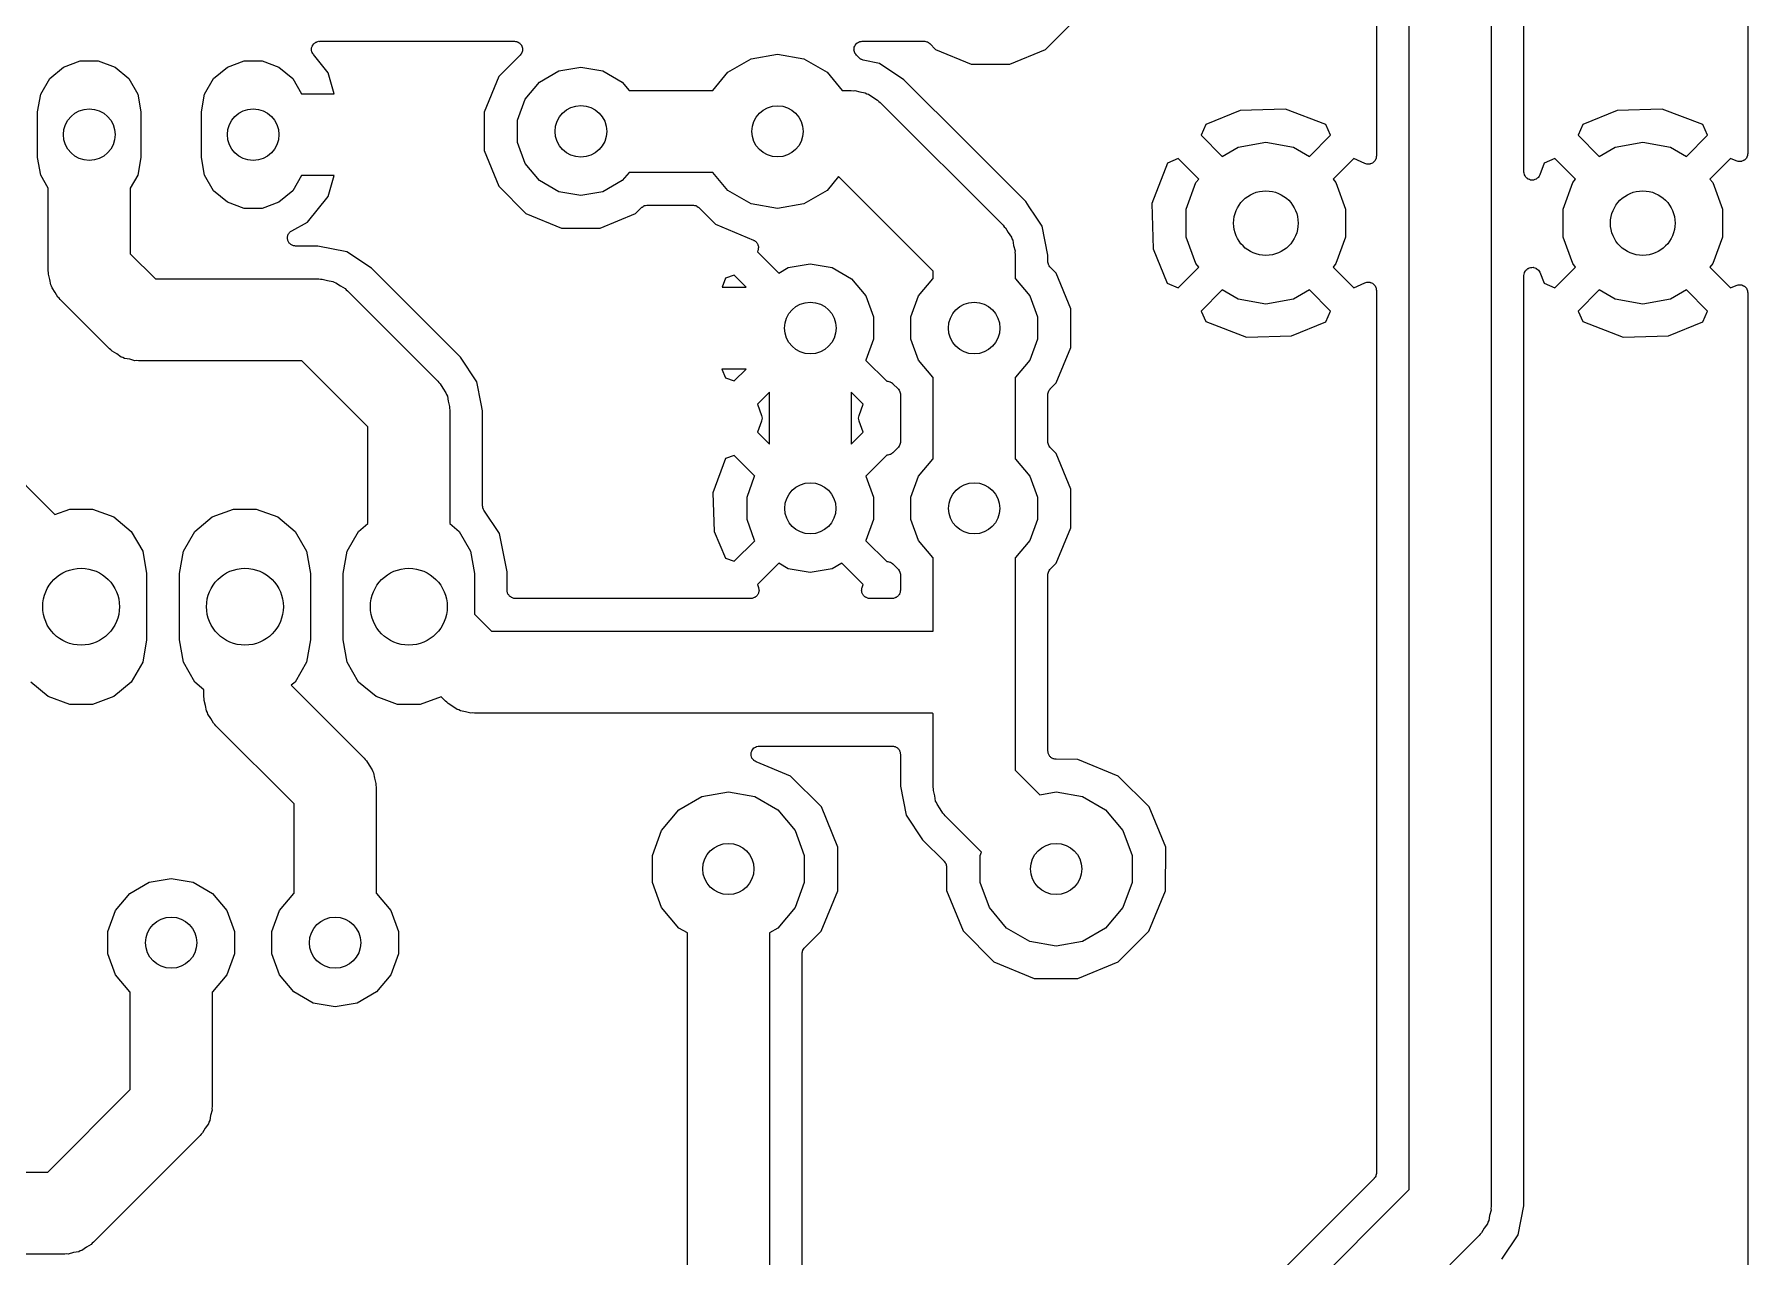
# Model space of a CAD drawing. Extents: x 74 to 224, y -146 to -46.
# Drawn here: x 197.52 to 224.08, y -129.45 to -110.51 of the extents above; entities that cross this region are included whole.
import ezdxf

# ---------------------------------------------------------------- set-up
doc = ezdxf.new("R2010")
doc.units = 0
doc.header["$MEASUREMENT"] = 0
doc.layers.add('BLACK', color=7, linetype='CONTINUOUS')

msp = doc.modelspace()

# ---------------------------------------------------------------- linework, layer by layer
at = {"layer": 'Black'}
for p, q in [((224.08, -46.303), (224.08, -112.356)), ((220.104, -109.474), (220.104, -128.676)), ((220.612, -112.103), (220.612, -109.487)), ((218.834, -128.413), (218.834, -109.737)), ((218.326, -110), (218.326, -112.395)), ((213.193, -110.747), (213.615, -110.325)), ((201.819, -110.741), (201.821, -110.732)), ((201.821, -110.754), (201.819, -110.741)), ((201.821, -110.722), (201.826, -110.71)), ((201.821, -110.732), (201.821, -110.722)), ((201.826, -110.71), (201.828, -110.698)), ((201.828, -110.698), (201.833, -110.69)), ((201.833, -110.69), (201.836, -110.68)), ((201.836, -110.68), (201.844, -110.671)), ((201.844, -110.671), (201.851, -110.66)), ((201.851, -110.66), (201.858, -110.654)), ((201.858, -110.654), (201.865, -110.647)), ((201.865, -110.647), (201.876, -110.641)), ((201.876, -110.641), (201.885, -110.633)), ((201.885, -110.633), (201.894, -110.63)), ((201.894, -110.63), (201.903, -110.625)), ((201.903, -110.625), (201.915, -110.623)), ((201.915, -110.623), (201.927, -110.618)), ((201.927, -110.618), (201.937, -110.619)), ((201.937, -110.619), (201.946, -110.617)), ((201.946, -110.617), (204.963, -110.617)), ((204.963, -110.617), (204.979, -110.62)), ((204.979, -110.62), (204.996, -110.621)), ((204.996, -110.621), (205.001, -110.624)), ((205.001, -110.624), (205.006, -110.625)), ((205.006, -110.625), (205.021, -110.633)), ((205.021, -110.633), (205.036, -110.64)), ((205.036, -110.64), (205.04, -110.644)), ((205.04, -110.644), (205.045, -110.647)), ((205.045, -110.647), (205.055, -110.659)), ((205.055, -110.659), (205.067, -110.671)), ((205.067, -110.671), (205.069, -110.676)), ((205.069, -110.676), (205.073, -110.68)), ((205.073, -110.68), (205.079, -110.696)), ((205.079, -110.696), (205.086, -110.711)), ((205.086, -110.711), (205.086, -110.717)), ((205.086, -110.717), (205.088, -110.722)), ((205.088, -110.722), (205.088, -110.739)), ((205.088, -110.739), (205.09, -110.755)), ((210.227, -110.755), (210.229, -110.738)), ((210.229, -110.722), (210.231, -110.717)), ((210.229, -110.738), (210.229, -110.722)), ((210.231, -110.711), (210.238, -110.696)), ((210.231, -110.717), (210.231, -110.711)), ((210.238, -110.696), (210.244, -110.68)), ((210.244, -110.68), (210.247, -110.676)), ((210.247, -110.676), (210.25, -110.671)), ((210.25, -110.671), (210.262, -110.659)), ((210.262, -110.659), (210.272, -110.647)), ((210.272, -110.647), (210.277, -110.644)), ((210.277, -110.644), (210.281, -110.64)), ((210.281, -110.64), (210.296, -110.633)), ((210.296, -110.633), (210.31, -110.625)), ((210.31, -110.625), (210.316, -110.624)), ((210.316, -110.624), (210.321, -110.621)), ((210.321, -110.621), (210.337, -110.62)), ((210.337, -110.62), (210.354, -110.617)), ((210.354, -110.617), (211.313, -110.617)), ((211.313, -110.617), (211.318, -110.618)), ((211.318, -110.618), (211.324, -110.617)), ((211.324, -110.617), (211.34, -110.622)), ((211.34, -110.622), (211.356, -110.625)), ((211.356, -110.625), (211.361, -110.627)), ((211.361, -110.627), (211.366, -110.629)), ((211.366, -110.629), (211.38, -110.638)), ((211.38, -110.638), (211.394, -110.647)), ((211.394, -110.647), (211.398, -110.651)), ((211.398, -110.651), (211.402, -110.654)), ((211.402, -110.654), (211.493, -110.745)), ((211.493, -110.745), (212.044, -110.974)), ((212.641, -110.974), (213.193, -110.747)), ((197.974, -111.018), (198.235, -110.923)), ((198.235, -110.923), (198.513, -110.923)), ((198.513, -110.923), (198.774, -111.018)), ((200.514, -111.018), (200.775, -110.923)), ((200.775, -110.923), (201.053, -110.923)), ((201.053, -110.923), (201.314, -111.018)), ((201.821, -110.766), (201.821, -110.754)), ((201.825, -110.775), (201.821, -110.766)), ((201.826, -110.785), (201.825, -110.775)), ((201.832, -110.796), (201.826, -110.785)), ((201.836, -110.807), (201.832, -110.796)), ((201.843, -110.815), (201.836, -110.807)), ((201.847, -110.824), (201.843, -110.815)), ((202.076, -111.108), (201.847, -110.824)), ((205.053, -110.834), (204.723, -111.163)), ((205.062, -110.82), (205.053, -110.834)), ((205.073, -110.807), (205.062, -110.82)), ((205.075, -110.802), (205.073, -110.807)), ((205.078, -110.798), (205.075, -110.802)), ((205.082, -110.782), (205.078, -110.798)), ((205.088, -110.766), (205.082, -110.782)), ((205.09, -110.755), (205.088, -110.761)), ((205.088, -110.761), (205.088, -110.766)), ((208.274, -111.098), (208.633, -110.891)), ((208.633, -110.891), (209.042, -110.819)), ((209.042, -110.819), (209.451, -110.891)), ((209.451, -110.891), (209.81, -111.098)), ((210.229, -110.76), (210.227, -110.755)), ((210.229, -110.766), (210.229, -110.76)), ((210.234, -110.782), (210.229, -110.766)), ((210.239, -110.798), (210.234, -110.782)), ((210.242, -110.802), (210.239, -110.798)), ((210.244, -110.807), (210.242, -110.802)), ((210.254, -110.82), (210.244, -110.807)), ((210.264, -110.834), (210.254, -110.82)), ((210.306, -110.876), (210.264, -110.834)), ((210.318, -110.884), (210.306, -110.876)), ((210.33, -110.894), (210.318, -110.884)), ((210.336, -110.897), (210.33, -110.894)), ((210.342, -110.901), (210.336, -110.897)), ((210.357, -110.905), (210.342, -110.901)), ((210.371, -110.91), (210.357, -110.905)), ((210.621, -110.96), (210.371, -110.91)), ((211.002, -111.215), (210.621, -110.96)), ((212.044, -110.974), (212.641, -110.974)), ((197.622, -111.437), (197.761, -111.196)), ((197.761, -111.196), (197.974, -111.018)), ((198.774, -111.018), (198.987, -111.196)), ((198.987, -111.196), (199.126, -111.437)), ((200.162, -111.437), (200.301, -111.196)), ((200.301, -111.196), (200.514, -111.018)), ((201.314, -111.018), (201.527, -111.196)), ((201.527, -111.196), (201.662, -111.43)), ((202.17, -111.43), (202.076, -111.108)), ((204.723, -111.163), (204.494, -111.714)), ((205.131, -111.516), (205.354, -111.251)), ((205.354, -111.251), (205.653, -111.078)), ((205.653, -111.078), (205.994, -111.018)), ((205.994, -111.018), (206.335, -111.078)), ((206.335, -111.078), (206.634, -111.251)), ((206.634, -111.251), (206.742, -111.379)), ((208.038, -111.379), (208.274, -111.098)), ((209.81, -111.098), (210.046, -111.379)), ((211.981, -112.193), (211.002, -111.215)), ((197.574, -111.71), (197.622, -111.437)), ((199.126, -111.437), (199.174, -111.71)), ((200.114, -111.71), (200.162, -111.437)), ((201.662, -111.43), (202.17, -111.43)), ((205.013, -111.841), (205.131, -111.516)), ((206.742, -111.379), (208.038, -111.379)), ((210.046, -111.379), (210.185, -111.379)), ((210.185, -111.379), (210.213, -111.384)), ((210.213, -111.384), (210.24, -111.381)), ((210.24, -111.381), (210.32, -111.403)), ((210.32, -111.403), (210.402, -111.417)), ((210.402, -111.417), (210.426, -111.431)), ((210.426, -111.431), (210.453, -111.438)), ((210.453, -111.438), (210.521, -111.486)), ((210.521, -111.486), (210.593, -111.528)), ((210.593, -111.528), (210.611, -111.549)), ((197.574, -112.419), (197.574, -111.71)), ((199.174, -111.71), (199.174, -112.419)), ((200.114, -112.419), (200.114, -111.71)), ((204.494, -111.714), (204.494, -112.311)), ((210.611, -111.549), (210.634, -111.565)), ((210.634, -111.565), (212.539, -113.47)), ((216.213, -111.689), (215.683, -111.908)), ((216.913, -111.67), (216.213, -111.689)), ((217.541, -111.91), (216.913, -111.67)), ((222.055, -111.689), (221.525, -111.908)), ((222.755, -111.67), (222.055, -111.689)), ((223.383, -111.91), (222.755, -111.67)), ((205.013, -112.187), (205.013, -111.841)), ((215.683, -111.908), (215.609, -112.075)), ((215.609, -112.075), (215.935, -112.401)), ((217.288, -112.401), (217.613, -112.075)), ((217.613, -112.075), (217.541, -111.91)), ((221.525, -111.908), (221.451, -112.075)), ((221.451, -112.075), (221.777, -112.401)), ((223.13, -112.401), (223.455, -112.075)), ((223.455, -112.075), (223.383, -111.91)), ((204.494, -112.311), (204.721, -112.863)), ((205.131, -112.512), (205.013, -112.187)), ((212.889, -113.102), (211.981, -112.193)), ((211.981, -112.193), (211.981, -112.193)), ((215.935, -112.401), (216.182, -112.258)), ((216.182, -112.258), (216.611, -112.182)), ((216.611, -112.182), (217.04, -112.258)), ((217.04, -112.258), (217.288, -112.401)), ((220.612, -112.644), (220.612, -112.103)), ((221.777, -112.401), (222.024, -112.258)), ((222.024, -112.258), (222.453, -112.182)), ((222.453, -112.182), (222.882, -112.258)), ((222.882, -112.258), (223.13, -112.401)), ((197.622, -112.693), (197.574, -112.419)), ((199.174, -112.419), (199.126, -112.693)), ((200.162, -112.693), (200.114, -112.419)), ((205.354, -112.777), (205.131, -112.512)), ((215.085, -112.507), (214.845, -113.134)), ((215.25, -112.434), (215.085, -112.507)), ((215.57, -112.755), (215.25, -112.434)), ((217.973, -112.434), (217.652, -112.755)), ((218.147, -112.511), (217.973, -112.434)), ((218.162, -112.515), (218.147, -112.511)), ((218.177, -112.52), (218.162, -112.515)), ((218.184, -112.52), (218.177, -112.52)), ((218.19, -112.522), (218.184, -112.52)), ((218.205, -112.52), (218.19, -112.522)), ((218.221, -112.52), (218.205, -112.52)), ((218.227, -112.518), (218.221, -112.52)), ((218.234, -112.517), (218.227, -112.518)), ((218.248, -112.51), (218.234, -112.517)), ((218.262, -112.505), (218.248, -112.51)), ((218.267, -112.501), (218.262, -112.505)), ((218.274, -112.498), (218.267, -112.501)), ((218.284, -112.487), (218.274, -112.498)), ((218.296, -112.477), (218.284, -112.487)), ((218.299, -112.471), (218.296, -112.477)), ((218.304, -112.466), (218.299, -112.471)), ((218.31, -112.452), (218.304, -112.466)), ((218.318, -112.439), (218.31, -112.452)), ((218.319, -112.432), (218.318, -112.439)), ((218.322, -112.426), (218.319, -112.432)), ((218.323, -112.41), (218.322, -112.426)), ((218.326, -112.395), (218.323, -112.41)), ((220.927, -112.507), (220.857, -112.689)), ((221.092, -112.434), (220.927, -112.507)), ((221.412, -112.755), (221.092, -112.434)), ((223.815, -112.434), (223.494, -112.755)), ((223.902, -112.473), (223.815, -112.434)), ((223.917, -112.476), (223.902, -112.473)), ((223.931, -112.482), (223.917, -112.476)), ((223.938, -112.482), (223.931, -112.482)), ((223.945, -112.483), (223.938, -112.482)), ((223.96, -112.482), (223.945, -112.483)), ((223.975, -112.482), (223.96, -112.482)), ((223.982, -112.479), (223.975, -112.482)), ((223.988, -112.478), (223.982, -112.479)), ((224.002, -112.472), (223.988, -112.478)), ((224.016, -112.466), (224.002, -112.472)), ((224.022, -112.462), (224.016, -112.466)), ((224.028, -112.459), (224.022, -112.462)), ((224.039, -112.448), (224.028, -112.459)), ((224.05, -112.438), (224.039, -112.448)), ((224.054, -112.432), (224.05, -112.438)), ((224.059, -112.427), (224.054, -112.432)), ((224.065, -112.413), (224.059, -112.427)), ((224.072, -112.4), (224.065, -112.413)), ((224.074, -112.393), (224.072, -112.4)), ((224.076, -112.387), (224.074, -112.393)), ((224.077, -112.372), (224.076, -112.387)), ((224.08, -112.356), (224.077, -112.372)), ((197.739, -112.895), (197.622, -112.693)), ((199.126, -112.693), (199.009, -112.895)), ((200.301, -112.933), (200.162, -112.693)), ((201.662, -112.7), (201.527, -112.933)), ((202.17, -112.7), (201.662, -112.7)), ((202.076, -113.021), (202.17, -112.7)), ((204.721, -112.863), (205.143, -113.285)), ((205.653, -112.95), (205.354, -112.777)), ((206.634, -112.777), (206.335, -112.95)), ((206.742, -112.649), (206.634, -112.777)), ((208.038, -112.649), (206.742, -112.649)), ((208.274, -112.93), (208.038, -112.649)), ((209.989, -112.716), (209.81, -112.93)), ((211.455, -114.182), (209.989, -112.716)), ((215.376, -113.219), (215.525, -112.809)), ((215.525, -112.809), (215.57, -112.755)), ((217.652, -112.755), (217.698, -112.809)), ((217.698, -112.809), (217.847, -113.219)), ((220.615, -112.664), (220.612, -112.644)), ((220.619, -112.685), (220.615, -112.664)), ((220.619, -112.686), (220.619, -112.685)), ((220.619, -112.687), (220.619, -112.686)), ((220.63, -112.705), (220.619, -112.687)), ((220.64, -112.724), (220.63, -112.705)), ((220.641, -112.724), (220.64, -112.724)), ((220.641, -112.725), (220.641, -112.724)), ((220.658, -112.739), (220.641, -112.725)), ((220.673, -112.752), (220.658, -112.739)), ((220.674, -112.753), (220.673, -112.752)), ((220.675, -112.754), (220.674, -112.753)), ((220.695, -112.761), (220.675, -112.754)), ((220.715, -112.768), (220.695, -112.761)), ((220.716, -112.768), (220.715, -112.768)), ((220.717, -112.769), (220.716, -112.768)), ((220.738, -112.769), (220.717, -112.769)), ((220.759, -112.769), (220.738, -112.769)), ((220.76, -112.769), (220.759, -112.769)), ((220.761, -112.769), (220.76, -112.769)), ((220.781, -112.761), (220.761, -112.769)), ((220.8, -112.755), (220.781, -112.761)), ((220.801, -112.754), (220.8, -112.755)), ((220.802, -112.754), (220.801, -112.754)), ((220.818, -112.74), (220.802, -112.754)), ((220.835, -112.727), (220.818, -112.74)), ((220.836, -112.725), (220.835, -112.726)), ((220.835, -112.726), (220.835, -112.727)), ((220.847, -112.707), (220.836, -112.725)), ((220.857, -112.689), (220.847, -112.707)), ((221.218, -113.219), (221.367, -112.809)), ((221.367, -112.809), (221.412, -112.755)), ((223.494, -112.755), (223.54, -112.809)), ((223.54, -112.809), (223.689, -113.219)), ((197.739, -114.173), (197.739, -112.895)), ((199.009, -112.895), (199.009, -113.91)), ((200.514, -113.112), (200.301, -112.933)), ((200.775, -113.207), (200.514, -113.112)), ((201.314, -113.112), (201.053, -113.207)), ((201.527, -112.933), (201.314, -113.112)), ((201.756, -113.42), (202.076, -113.021)), ((205.994, -113.01), (205.653, -112.95)), ((206.335, -112.95), (205.994, -113.01)), ((208.633, -113.137), (208.274, -112.93)), ((209.042, -113.209), (208.633, -113.137)), ((209.451, -113.137), (209.042, -113.209)), ((209.81, -112.93), (209.451, -113.137)), ((212.943, -113.183), (212.889, -113.102)), ((214.845, -113.134), (214.864, -113.835)), ((201.053, -113.207), (200.775, -113.207)), ((205.143, -113.285), (205.694, -113.514)), ((206.291, -113.514), (206.843, -113.287)), ((206.843, -113.287), (206.935, -113.194)), ((206.935, -113.194), (206.94, -113.191)), ((206.94, -113.191), (206.943, -113.187)), ((206.943, -113.187), (206.958, -113.178)), ((206.958, -113.178), (206.971, -113.169)), ((206.971, -113.169), (206.977, -113.167)), ((206.977, -113.167), (206.982, -113.165)), ((206.982, -113.165), (206.998, -113.162)), ((206.998, -113.162), (207.014, -113.157)), ((207.014, -113.157), (207.02, -113.158)), ((207.02, -113.158), (207.025, -113.157)), ((207.025, -113.157), (207.73, -113.157)), ((207.73, -113.157), (207.736, -113.158)), ((207.736, -113.158), (207.741, -113.157)), ((207.741, -113.157), (207.757, -113.162)), ((207.757, -113.162), (207.774, -113.165)), ((207.774, -113.165), (207.779, -113.167)), ((207.779, -113.167), (207.784, -113.169)), ((207.784, -113.169), (207.798, -113.178)), ((207.798, -113.178), (207.812, -113.187)), ((207.812, -113.187), (207.815, -113.191)), ((207.815, -113.191), (207.82, -113.194)), ((207.82, -113.194), (208.079, -113.453)), ((213.04, -113.327), (212.943, -113.183)), ((212.943, -113.183), (212.943, -113.183)), ((213.144, -113.483), (213.04, -113.327)), ((215.376, -113.654), (215.376, -113.219)), ((217.847, -113.219), (217.847, -113.654)), ((221.218, -113.654), (221.218, -113.219)), ((223.689, -113.219), (223.689, -113.654)), ((201.446, -113.662), (201.448, -113.653)), ((201.448, -113.675), (201.446, -113.662)), ((201.448, -113.643), (201.452, -113.631)), ((201.448, -113.653), (201.448, -113.643)), ((201.452, -113.631), (201.454, -113.619)), ((201.454, -113.619), (201.459, -113.611)), ((201.459, -113.611), (201.463, -113.602)), ((201.463, -113.602), (201.471, -113.592)), ((201.471, -113.592), (201.477, -113.581)), ((201.477, -113.581), (201.485, -113.575)), ((201.485, -113.575), (201.491, -113.568)), ((201.491, -113.568), (201.502, -113.561)), ((201.502, -113.561), (201.512, -113.554)), ((201.512, -113.554), (201.756, -113.42)), ((205.694, -113.514), (206.291, -113.514)), ((208.079, -113.453), (208.668, -113.698)), ((212.539, -113.47), (212.555, -113.493)), ((212.555, -113.493), (212.576, -113.511)), ((212.576, -113.511), (212.618, -113.583)), ((212.618, -113.583), (212.666, -113.651)), ((212.666, -113.651), (212.673, -113.678)), ((213.233, -113.932), (213.144, -113.483)), ((215.525, -114.064), (215.376, -113.654)), ((217.847, -113.654), (217.698, -114.064)), ((221.367, -114.064), (221.218, -113.654)), ((223.689, -113.654), (223.54, -114.064)), ((199.009, -113.91), (199.399, -114.3)), ((201.448, -113.687), (201.448, -113.675)), ((201.451, -113.696), (201.448, -113.687)), ((201.452, -113.706), (201.451, -113.696)), ((201.458, -113.717), (201.452, -113.706)), ((201.463, -113.728), (201.458, -113.717)), ((201.469, -113.736), (201.463, -113.728)), ((201.474, -113.744), (201.469, -113.736)), ((201.483, -113.753), (201.474, -113.744)), ((201.491, -113.762), (201.483, -113.753)), ((201.499, -113.767), (201.491, -113.762)), ((201.507, -113.774), (201.499, -113.767)), ((201.518, -113.778), (201.507, -113.774)), ((201.529, -113.784), (201.518, -113.778)), ((201.539, -113.786), (201.529, -113.784)), ((201.548, -113.79), (201.539, -113.786)), ((201.56, -113.79), (201.548, -113.79)), ((201.573, -113.792), (201.56, -113.79)), ((201.917, -113.792), (201.573, -113.792)), ((202.366, -113.881), (201.917, -113.792)), ((202.747, -114.136), (202.366, -113.881)), ((208.668, -113.698), (208.675, -113.703)), ((208.675, -113.703), (208.683, -113.705)), ((208.683, -113.705), (208.694, -113.714)), ((208.694, -113.714), (208.705, -113.722)), ((208.705, -113.722), (208.71, -113.728)), ((208.71, -113.728), (208.717, -113.734)), ((208.717, -113.734), (208.724, -113.746)), ((208.724, -113.746), (208.732, -113.757)), ((208.739, -113.859), (208.73, -113.883)), ((208.73, -113.883), (209.06, -114.212)), ((208.732, -113.757), (208.735, -113.765)), ((208.735, -113.765), (208.739, -113.772)), ((208.739, -113.772), (208.741, -113.786)), ((208.74, -113.851), (208.739, -113.859)), ((208.743, -113.843), (208.74, -113.851)), ((208.741, -113.786), (208.745, -113.799)), ((208.744, -113.829), (208.743, -113.843)), ((208.746, -113.816), (208.744, -113.829)), ((208.745, -113.799), (208.745, -113.807)), ((208.745, -113.807), (208.746, -113.816)), ((212.673, -113.678), (212.687, -113.702)), ((212.687, -113.702), (212.701, -113.784)), ((212.701, -113.784), (212.723, -113.864)), ((212.723, -113.864), (212.72, -113.891)), ((212.72, -113.891), (212.725, -113.919)), ((212.725, -113.919), (212.725, -114.296)), ((213.233, -114.031), (213.233, -113.932)), ((214.864, -113.835), (215.083, -114.365)), ((197.744, -114.201), (197.739, -114.173)), ((197.741, -114.228), (197.744, -114.201)), ((203.501, -114.889), (202.747, -114.136)), ((209.06, -114.212), (209.209, -114.126)), ((209.209, -114.126), (209.55, -114.066)), ((209.55, -114.066), (209.891, -114.126)), ((209.891, -114.126), (210.19, -114.299)), ((211.455, -114.296), (211.455, -114.182)), ((213.234, -114.036), (213.233, -114.031)), ((213.233, -114.042), (213.234, -114.036)), ((213.238, -114.058), (213.233, -114.042)), ((213.241, -114.074), (213.238, -114.058)), ((213.243, -114.079), (213.241, -114.074)), ((213.245, -114.085), (213.243, -114.079)), ((213.254, -114.098), (213.245, -114.085)), ((213.263, -114.113), (213.254, -114.098)), ((213.267, -114.116), (213.263, -114.113)), ((213.27, -114.121), (213.267, -114.116)), ((213.363, -114.213), (213.27, -114.121)), ((215.25, -114.439), (215.57, -114.118)), ((215.57, -114.118), (215.525, -114.064)), ((217.698, -114.064), (217.652, -114.118)), ((217.652, -114.118), (217.973, -114.439)), ((220.619, -114.203), (220.629, -114.186)), ((220.629, -114.186), (220.638, -114.169)), ((220.638, -114.169), (220.64, -114.167)), ((220.64, -114.167), (220.641, -114.165)), ((220.641, -114.165), (220.656, -114.153)), ((220.656, -114.153), (220.67, -114.14)), ((220.67, -114.14), (220.673, -114.138)), ((220.673, -114.138), (220.675, -114.137)), ((220.675, -114.137), (220.693, -114.13)), ((220.693, -114.13), (220.711, -114.123)), ((220.711, -114.123), (220.714, -114.123)), ((220.714, -114.123), (220.717, -114.122)), ((220.717, -114.122), (220.736, -114.122)), ((220.736, -114.122), (220.755, -114.121)), ((220.755, -114.121), (220.758, -114.122)), ((220.758, -114.122), (220.761, -114.122)), ((220.761, -114.122), (220.779, -114.128)), ((220.779, -114.128), (220.797, -114.134)), ((220.797, -114.134), (220.8, -114.136)), ((220.8, -114.136), (220.802, -114.137)), ((220.802, -114.137), (220.817, -114.149)), ((220.817, -114.149), (220.832, -114.161)), ((220.832, -114.161), (220.834, -114.163)), ((220.834, -114.163), (220.836, -114.165)), ((220.836, -114.165), (220.846, -114.182)), ((220.846, -114.182), (220.856, -114.198)), ((220.856, -114.198), (220.925, -114.365)), ((221.092, -114.439), (221.412, -114.118)), ((221.412, -114.118), (221.367, -114.064)), ((223.54, -114.064), (223.494, -114.118)), ((223.494, -114.118), (223.815, -114.439)), ((197.763, -114.308), (197.741, -114.228)), ((197.777, -114.39), (197.763, -114.308)), ((197.791, -114.414), (197.777, -114.39)), ((197.798, -114.441), (197.791, -114.414)), ((197.846, -114.509), (197.798, -114.441)), ((199.399, -114.3), (201.93, -114.3)), ((201.93, -114.3), (201.958, -114.305)), ((201.958, -114.305), (201.985, -114.302)), ((201.985, -114.302), (202.065, -114.324)), ((202.065, -114.324), (202.147, -114.338)), ((202.147, -114.338), (202.171, -114.352)), ((202.171, -114.352), (202.198, -114.359)), ((202.198, -114.359), (202.266, -114.407)), ((202.266, -114.407), (202.338, -114.449)), ((202.338, -114.449), (202.356, -114.47)), ((208.236, -114.291), (208.185, -114.427)), ((208.185, -114.427), (208.556, -114.427)), ((208.371, -114.242), (208.236, -114.291)), ((208.556, -114.427), (208.371, -114.242)), ((210.19, -114.299), (210.413, -114.564)), ((211.227, -114.564), (211.45, -114.299)), ((211.45, -114.299), (211.455, -114.296)), ((212.725, -114.296), (212.73, -114.299)), ((212.73, -114.299), (212.953, -114.564)), ((213.59, -114.765), (213.363, -114.213)), ((215.083, -114.365), (215.25, -114.439)), ((217.973, -114.439), (218.147, -114.361)), ((218.147, -114.361), (218.162, -114.358)), ((218.162, -114.358), (218.177, -114.353)), ((218.177, -114.353), (218.184, -114.353)), ((218.184, -114.353), (218.19, -114.351)), ((218.19, -114.351), (218.205, -114.353)), ((218.205, -114.353), (218.221, -114.353)), ((218.221, -114.353), (218.227, -114.355)), ((218.227, -114.355), (218.234, -114.356)), ((218.234, -114.356), (218.248, -114.362)), ((218.248, -114.362), (218.262, -114.368)), ((218.262, -114.368), (218.267, -114.372)), ((218.267, -114.372), (218.274, -114.375)), ((218.274, -114.375), (218.284, -114.386)), ((218.284, -114.386), (218.296, -114.396)), ((218.296, -114.396), (218.299, -114.402)), ((218.299, -114.402), (218.304, -114.407)), ((218.304, -114.407), (218.31, -114.421)), ((218.31, -114.421), (218.318, -114.434)), ((218.318, -114.434), (218.319, -114.441)), ((218.319, -114.441), (218.322, -114.447)), ((218.322, -114.447), (218.323, -114.463)), ((218.323, -114.463), (218.326, -114.478)), ((220.612, -114.247), (220.615, -114.228)), ((220.612, -114.769), (220.612, -114.247)), ((220.615, -114.228), (220.618, -114.208)), ((220.618, -114.208), (220.619, -114.206)), ((220.619, -114.206), (220.619, -114.203)), ((220.925, -114.365), (221.092, -114.439)), ((223.815, -114.439), (223.902, -114.4)), ((223.902, -114.4), (223.917, -114.396)), ((223.917, -114.396), (223.931, -114.391)), ((223.931, -114.391), (223.938, -114.391)), ((223.938, -114.391), (223.945, -114.39)), ((223.945, -114.39), (223.96, -114.391)), ((223.96, -114.391), (223.975, -114.391)), ((223.975, -114.391), (223.982, -114.394)), ((223.982, -114.394), (223.988, -114.394)), ((223.988, -114.394), (224.002, -114.401)), ((224.002, -114.401), (224.016, -114.406)), ((224.016, -114.406), (224.022, -114.411)), ((224.022, -114.411), (224.028, -114.414)), ((224.028, -114.414), (224.039, -114.425)), ((224.039, -114.425), (224.05, -114.435)), ((224.05, -114.435), (224.054, -114.441)), ((224.054, -114.441), (224.059, -114.446)), ((224.059, -114.446), (224.065, -114.46)), ((224.065, -114.46), (224.072, -114.473)), ((197.888, -114.581), (197.846, -114.509)), ((197.909, -114.599), (197.888, -114.581)), ((197.925, -114.622), (197.909, -114.599)), ((198.687, -115.384), (197.925, -114.622)), ((202.356, -114.47), (202.379, -114.486)), ((202.379, -114.486), (203.776, -115.883)), ((210.413, -114.564), (210.531, -114.889)), ((211.109, -114.889), (211.227, -114.564)), ((212.953, -114.564), (213.071, -114.889)), ((215.935, -114.472), (215.609, -114.798)), ((216.182, -114.615), (215.935, -114.472)), ((216.611, -114.691), (216.182, -114.615)), ((217.04, -114.615), (216.611, -114.691)), ((217.288, -114.472), (217.04, -114.615)), ((217.613, -114.798), (217.288, -114.472)), ((218.326, -114.478), (218.326, -128.15)), ((221.777, -114.472), (221.451, -114.798)), ((222.024, -114.615), (221.777, -114.472)), ((222.453, -114.691), (222.024, -114.615)), ((222.882, -114.615), (222.453, -114.691)), ((223.13, -114.472), (222.882, -114.615)), ((223.455, -114.798), (223.13, -114.472)), ((224.072, -114.473), (224.074, -114.48)), ((224.074, -114.48), (224.076, -114.486)), ((224.076, -114.486), (224.077, -114.501)), ((224.077, -114.501), (224.08, -114.516)), ((224.08, -114.516), (224.08, -144.705)), ((204.126, -115.515), (203.501, -114.889)), ((210.531, -114.889), (210.531, -115.235)), ((211.109, -115.235), (211.109, -114.889)), ((213.071, -114.889), (213.071, -115.235)), ((213.59, -114.769), (213.59, -114.765)), ((213.59, -115.362), (213.59, -114.769)), ((215.609, -114.798), (215.682, -114.963)), ((215.682, -114.963), (216.309, -115.203)), ((217.01, -115.184), (217.54, -114.964)), ((217.54, -114.964), (217.613, -114.798)), ((220.612, -128.664), (220.612, -114.769)), ((221.451, -114.798), (221.524, -114.963)), ((221.524, -114.963), (222.151, -115.203)), ((222.852, -115.184), (223.382, -114.964)), ((223.382, -114.964), (223.455, -114.798)), ((210.531, -115.235), (210.413, -115.56)), ((211.227, -115.56), (211.109, -115.235)), ((213.071, -115.235), (212.953, -115.56)), ((216.309, -115.203), (217.01, -115.184)), ((222.151, -115.203), (222.852, -115.184)), ((198.71, -115.4), (198.687, -115.384)), ((198.728, -115.421), (198.71, -115.4)), ((198.8, -115.463), (198.728, -115.421)), ((198.868, -115.511), (198.8, -115.463)), ((198.895, -115.518), (198.868, -115.511)), ((198.919, -115.532), (198.895, -115.518)), ((204.381, -115.896), (204.126, -115.515)), ((213.361, -115.913), (213.59, -115.362)), ((199.001, -115.546), (198.919, -115.532)), ((199.081, -115.568), (199.001, -115.546)), ((199.108, -115.565), (199.081, -115.568)), ((199.136, -115.57), (199.108, -115.565)), ((201.667, -115.57), (199.136, -115.57)), ((202.692, -116.595), (201.667, -115.57)), ((208.177, -115.697), (208.233, -115.832)), ((208.556, -115.697), (208.177, -115.697)), ((208.371, -115.882), (208.556, -115.697)), ((210.413, -115.56), (210.41, -115.563)), ((210.41, -115.563), (210.734, -115.887)), ((211.45, -115.825), (211.227, -115.56)), ((212.953, -115.56), (212.73, -115.825)), ((203.776, -115.883), (203.792, -115.906)), ((203.792, -115.906), (203.813, -115.924)), ((203.813, -115.924), (203.855, -115.996)), ((203.855, -115.996), (203.903, -116.064)), ((204.448, -116.234), (204.381, -115.896)), ((208.233, -115.832), (208.371, -115.882)), ((208.915, -116.056), (208.73, -116.241)), ((208.915, -116.862), (208.915, -116.056)), ((210.37, -116.241), (210.185, -116.056)), ((210.185, -116.056), (210.185, -116.862)), ((210.734, -115.887), (210.74, -115.886)), ((210.74, -115.886), (210.746, -115.887)), ((210.746, -115.887), (210.752, -115.887)), ((210.752, -115.887), (210.767, -115.891)), ((210.767, -115.891), (210.784, -115.894)), ((210.784, -115.894), (210.789, -115.897)), ((210.789, -115.897), (210.794, -115.898)), ((210.794, -115.898), (210.808, -115.908)), ((210.808, -115.908), (210.822, -115.916)), ((210.822, -115.916), (210.826, -115.92)), ((210.826, -115.92), (210.83, -115.924)), ((210.83, -115.924), (210.91, -116.003)), ((210.91, -116.003), (210.913, -116.008)), ((210.913, -116.008), (210.917, -116.011)), ((210.917, -116.011), (210.926, -116.026)), ((210.926, -116.026), (210.935, -116.039)), ((210.935, -116.039), (210.937, -116.045)), ((210.937, -116.045), (210.939, -116.05)), ((210.939, -116.05), (210.942, -116.066)), ((211.455, -115.828), (211.45, -115.825)), ((211.455, -117.09), (211.455, -115.828)), ((212.73, -115.825), (212.725, -115.828)), ((212.725, -115.828), (212.725, -117.09)), ((213.238, -116.066), (213.241, -116.05)), ((213.241, -116.05), (213.243, -116.045)), ((213.243, -116.045), (213.245, -116.04)), ((213.245, -116.04), (213.254, -116.026)), ((213.254, -116.026), (213.263, -116.012)), ((213.263, -116.012), (213.267, -116.008)), ((213.267, -116.008), (213.27, -116.004)), ((213.27, -116.004), (213.361, -115.913)), ((203.903, -116.064), (203.91, -116.091)), ((203.91, -116.091), (203.924, -116.115)), ((203.924, -116.115), (203.938, -116.197)), ((203.938, -116.197), (203.96, -116.277)), ((203.96, -116.277), (203.957, -116.304)), ((203.957, -116.304), (203.962, -116.332)), ((204.47, -116.345), (204.448, -116.234)), ((208.73, -116.241), (208.794, -116.415)), ((210.306, -116.415), (210.37, -116.241)), ((210.942, -116.066), (210.947, -116.082)), ((210.947, -116.082), (210.946, -116.088)), ((210.946, -116.088), (210.947, -116.093)), ((210.947, -116.093), (210.947, -116.825)), ((213.233, -116.082), (213.238, -116.066)), ((213.234, -116.088), (213.233, -116.082)), ((213.233, -116.093), (213.234, -116.088)), ((213.233, -116.825), (213.233, -116.093)), ((196.469, -116.577), (197.841, -117.949)), ((203.962, -116.332), (203.962, -118.093)), ((204.47, -117.593), (204.47, -116.345)), ((208.794, -116.503), (208.73, -116.677)), ((208.794, -116.415), (208.794, -116.416)), ((208.794, -116.416), (208.794, -116.416)), ((208.794, -116.416), (208.798, -116.437)), ((208.798, -116.481), (208.794, -116.502)), ((208.794, -116.502), (208.794, -116.502)), ((208.794, -116.502), (208.794, -116.503)), ((208.798, -116.437), (208.802, -116.459)), ((208.802, -116.459), (208.798, -116.481)), ((208.802, -116.459), (208.802, -116.459)), ((208.802, -116.459), (208.802, -116.459)), ((210.298, -116.459), (210.302, -116.437)), ((210.302, -116.481), (210.298, -116.459)), ((210.298, -116.459), (210.298, -116.459)), ((210.298, -116.459), (210.298, -116.459)), ((210.302, -116.437), (210.306, -116.416)), ((210.306, -116.502), (210.302, -116.481)), ((210.306, -116.416), (210.306, -116.415)), ((210.306, -116.416), (210.306, -116.416)), ((210.306, -116.503), (210.306, -116.502)), ((210.306, -116.502), (210.306, -116.502)), ((210.37, -116.677), (210.306, -116.503)), ((202.692, -118.093), (202.692, -116.595)), ((208.73, -116.677), (208.915, -116.862)), ((210.185, -116.862), (210.37, -116.677)), ((210.942, -116.852), (210.939, -116.868)), ((210.947, -116.836), (210.942, -116.852)), ((210.947, -116.825), (210.946, -116.83)), ((210.946, -116.83), (210.947, -116.836)), ((213.234, -116.83), (213.233, -116.825)), ((213.233, -116.836), (213.234, -116.83)), ((213.238, -116.852), (213.233, -116.836)), ((213.241, -116.868), (213.238, -116.852)), ((208.236, -117.085), (208.04, -117.614)), ((208.371, -117.036), (208.236, -117.085)), ((208.69, -117.355), (208.371, -117.036)), ((210.735, -117.031), (210.41, -117.355)), ((210.74, -117.032), (210.735, -117.031)), ((210.745, -117.031), (210.74, -117.032)), ((210.751, -117.031), (210.745, -117.031)), ((210.767, -117.027), (210.751, -117.031)), ((210.783, -117.024), (210.767, -117.027)), ((210.788, -117.021), (210.783, -117.024)), ((210.793, -117.02), (210.788, -117.021)), ((210.807, -117.01), (210.793, -117.02)), ((210.821, -117.002), (210.807, -117.01)), ((210.825, -116.998), (210.821, -117.002)), ((210.83, -116.994), (210.825, -116.998)), ((210.91, -116.914), (210.83, -116.994)), ((210.913, -116.91), (210.91, -116.914)), ((210.917, -116.906), (210.913, -116.91)), ((210.926, -116.892), (210.917, -116.906)), ((210.935, -116.878), (210.926, -116.892)), ((210.937, -116.873), (210.935, -116.878)), ((210.939, -116.868), (210.937, -116.873)), ((211.227, -117.358), (211.45, -117.093)), ((211.45, -117.093), (211.455, -117.09)), ((212.725, -117.09), (212.73, -117.093)), ((212.73, -117.093), (212.953, -117.358)), ((213.243, -116.873), (213.241, -116.868)), ((213.245, -116.879), (213.243, -116.873)), ((213.254, -116.892), (213.245, -116.879)), ((213.263, -116.907), (213.254, -116.892)), ((213.267, -116.91), (213.263, -116.907)), ((213.27, -116.915), (213.267, -116.91)), ((213.363, -117.007), (213.27, -116.915)), ((213.59, -117.559), (213.363, -117.007)), ((208.569, -117.683), (208.687, -117.358)), ((208.687, -117.358), (208.69, -117.355)), ((210.41, -117.355), (210.413, -117.358)), ((210.413, -117.358), (210.531, -117.683)), ((211.109, -117.683), (211.227, -117.358)), ((212.953, -117.358), (213.071, -117.683)), ((204.47, -117.816), (204.47, -117.593)), ((208.04, -117.614), (208.062, -118.213)), ((213.59, -118.156), (213.59, -117.559)), ((197.841, -117.949), (198.071, -117.866)), ((198.071, -117.866), (198.423, -117.866)), ((198.423, -117.866), (198.755, -117.986)), ((200.279, -117.986), (200.611, -117.866)), ((200.611, -117.866), (200.963, -117.866)), ((200.963, -117.866), (201.295, -117.986)), ((204.473, -117.831), (204.47, -117.816)), ((204.474, -117.846), (204.473, -117.831)), ((204.476, -117.852), (204.474, -117.846)), ((204.478, -117.859), (204.476, -117.852)), ((204.485, -117.872), (204.478, -117.859)), ((204.491, -117.886), (204.485, -117.872)), ((204.733, -118.247), (204.491, -117.886)), ((208.569, -118.029), (208.569, -117.683)), ((210.531, -117.683), (210.531, -118.029)), ((211.109, -118.029), (211.109, -117.683)), ((213.071, -117.683), (213.071, -118.029)), ((198.755, -117.986), (199.025, -118.213)), ((200.009, -118.213), (200.279, -117.986)), ((201.295, -117.986), (201.565, -118.213)), ((202.549, -118.213), (202.692, -118.093)), ((203.962, -118.093), (204.105, -118.213)), ((208.687, -118.354), (208.569, -118.029)), ((210.531, -118.029), (210.413, -118.354)), ((211.227, -118.354), (211.109, -118.029)), ((213.071, -118.029), (212.953, -118.354)), ((213.361, -118.707), (213.59, -118.156)), ((199.025, -118.213), (199.202, -118.519)), ((199.832, -118.519), (200.009, -118.213)), ((201.565, -118.213), (201.742, -118.519)), ((202.372, -118.519), (202.549, -118.213)), ((204.105, -118.213), (204.282, -118.519)), ((204.851, -118.842), (204.733, -118.247)), ((208.062, -118.213), (208.233, -118.626)), ((208.371, -118.676), (208.69, -118.357)), ((208.69, -118.357), (208.687, -118.354)), ((210.413, -118.354), (210.41, -118.357)), ((210.41, -118.357), (210.734, -118.681)), ((211.45, -118.619), (211.227, -118.354)), ((212.953, -118.354), (212.73, -118.619)), ((199.202, -118.519), (199.263, -118.866)), ((199.771, -118.866), (199.832, -118.519)), ((201.742, -118.519), (201.803, -118.866)), ((202.311, -118.866), (202.372, -118.519)), ((204.282, -118.519), (204.343, -118.866)), ((208.233, -118.626), (208.371, -118.676)), ((209.06, -118.706), (208.73, -119.035)), ((209.209, -118.792), (209.06, -118.706)), ((210.04, -118.706), (209.891, -118.792)), ((210.37, -119.035), (210.04, -118.706)), ((210.734, -118.681), (210.74, -118.68)), ((210.74, -118.68), (210.746, -118.681)), ((210.746, -118.681), (210.752, -118.681)), ((210.752, -118.681), (210.767, -118.685)), ((210.767, -118.685), (210.784, -118.688)), ((210.784, -118.688), (210.789, -118.691)), ((210.789, -118.691), (210.794, -118.692)), ((210.794, -118.692), (210.808, -118.702)), ((210.808, -118.702), (210.822, -118.71)), ((210.822, -118.71), (210.826, -118.714)), ((210.826, -118.714), (210.83, -118.718)), ((211.455, -118.622), (211.45, -118.619)), ((211.455, -119.761), (211.455, -118.622)), ((212.73, -118.619), (212.725, -118.622)), ((212.725, -118.622), (212.725, -120.777)), ((213.27, -118.798), (213.361, -118.707)), ((199.263, -118.866), (199.263, -119.894)), ((199.771, -119.894), (199.771, -118.866)), ((201.803, -118.866), (201.803, -119.894)), ((202.311, -119.894), (202.311, -118.866)), ((204.343, -118.866), (204.343, -119.498)), ((204.851, -119.126), (204.851, -118.842)), ((209.55, -118.852), (209.209, -118.792)), ((209.891, -118.792), (209.55, -118.852)), ((210.83, -118.718), (210.91, -118.797)), ((210.91, -118.797), (210.913, -118.802)), ((210.913, -118.802), (210.917, -118.805)), ((210.917, -118.805), (210.926, -118.82)), ((210.926, -118.82), (210.935, -118.833)), ((210.935, -118.833), (210.937, -118.839)), ((210.937, -118.839), (210.939, -118.844)), ((210.939, -118.844), (210.942, -118.86)), ((210.942, -118.86), (210.947, -118.876)), ((210.947, -118.876), (210.946, -118.882)), ((210.946, -118.882), (210.947, -118.887)), ((210.947, -118.887), (210.947, -119.126)), ((213.233, -118.876), (213.238, -118.86)), ((213.234, -118.882), (213.233, -118.876)), ((213.233, -118.887), (213.234, -118.882)), ((213.233, -121.618), (213.233, -118.887)), ((213.238, -118.86), (213.241, -118.844)), ((213.241, -118.844), (213.243, -118.839)), ((213.243, -118.839), (213.245, -118.834)), ((213.245, -118.834), (213.254, -118.82)), ((213.254, -118.82), (213.263, -118.806)), ((213.263, -118.806), (213.267, -118.802)), ((213.267, -118.802), (213.27, -118.798)), ((204.853, -119.137), (204.851, -119.126)), ((204.853, -119.148), (204.853, -119.137)), ((204.857, -119.158), (204.853, -119.148)), ((204.859, -119.169), (204.857, -119.158)), ((204.864, -119.179), (204.859, -119.169)), ((204.868, -119.189), (204.864, -119.179)), ((204.875, -119.198), (204.868, -119.189)), ((204.881, -119.208), (204.875, -119.198)), ((204.889, -119.215), (204.881, -119.208)), ((204.896, -119.223), (204.889, -119.215)), ((204.906, -119.229), (204.896, -119.223)), ((204.915, -119.236), (204.906, -119.229)), ((204.925, -119.24), (204.915, -119.236)), ((204.935, -119.245), (204.925, -119.24)), ((204.946, -119.247), (204.935, -119.245)), ((204.956, -119.251), (204.946, -119.247)), ((208.661, -119.247), (208.65, -119.251)), ((208.671, -119.245), (208.661, -119.247)), ((208.681, -119.24), (208.671, -119.245)), ((208.692, -119.236), (208.681, -119.24)), ((208.7, -119.229), (208.692, -119.236)), ((208.71, -119.223), (208.7, -119.229)), ((208.717, -119.215), (208.71, -119.223)), ((208.725, -119.207), (208.717, -119.215)), ((208.731, -119.198), (208.725, -119.207)), ((208.73, -119.035), (208.747, -119.082)), ((208.738, -119.189), (208.731, -119.198)), ((208.742, -119.179), (208.738, -119.189)), ((208.747, -119.169), (208.742, -119.179)), ((208.747, -119.082), (208.749, -119.093)), ((208.749, -119.158), (208.747, -119.169)), ((208.749, -119.093), (208.753, -119.104)), ((208.753, -119.148), (208.749, -119.158)), ((208.753, -119.104), (208.753, -119.115)), ((208.753, -119.115), (208.755, -119.126)), ((208.755, -119.126), (208.753, -119.137)), ((208.753, -119.137), (208.753, -119.148)), ((210.345, -119.126), (210.347, -119.115)), ((210.347, -119.137), (210.345, -119.126)), ((210.347, -119.104), (210.351, -119.093)), ((210.347, -119.115), (210.347, -119.104)), ((210.347, -119.148), (210.347, -119.137)), ((210.351, -119.158), (210.347, -119.148)), ((210.351, -119.093), (210.353, -119.082)), ((210.353, -119.169), (210.351, -119.158)), ((210.353, -119.082), (210.37, -119.035)), ((210.358, -119.179), (210.353, -119.169)), ((210.362, -119.189), (210.358, -119.179)), ((210.369, -119.198), (210.362, -119.189)), ((210.375, -119.207), (210.369, -119.198)), ((210.383, -119.215), (210.375, -119.207)), ((210.39, -119.223), (210.383, -119.215)), ((210.4, -119.229), (210.39, -119.223)), ((210.408, -119.236), (210.4, -119.229)), ((210.419, -119.24), (210.408, -119.236)), ((210.429, -119.245), (210.419, -119.24)), ((210.439, -119.247), (210.429, -119.245)), ((210.45, -119.251), (210.439, -119.247)), ((210.852, -119.247), (210.842, -119.251)), ((210.863, -119.245), (210.852, -119.247)), ((210.873, -119.24), (210.863, -119.245)), ((210.883, -119.236), (210.873, -119.24)), ((210.892, -119.229), (210.883, -119.236)), ((210.902, -119.223), (210.892, -119.229)), ((210.909, -119.215), (210.902, -119.223)), ((210.917, -119.208), (210.909, -119.215)), ((210.923, -119.198), (210.917, -119.208)), ((210.93, -119.189), (210.923, -119.198)), ((210.934, -119.179), (210.93, -119.189)), ((210.939, -119.169), (210.934, -119.179)), ((210.941, -119.158), (210.939, -119.169)), ((210.945, -119.148), (210.941, -119.158)), ((210.947, -119.126), (210.945, -119.137)), ((210.945, -119.137), (210.945, -119.148)), ((204.343, -119.498), (204.606, -119.761)), ((204.967, -119.251), (204.956, -119.251)), ((204.978, -119.253), (204.967, -119.251)), ((208.628, -119.253), (204.978, -119.253)), ((208.639, -119.251), (208.628, -119.253)), ((208.65, -119.251), (208.639, -119.251)), ((210.461, -119.251), (210.45, -119.251)), ((210.472, -119.253), (210.461, -119.251)), ((210.82, -119.253), (210.472, -119.253)), ((210.831, -119.251), (210.82, -119.253)), ((210.842, -119.251), (210.831, -119.251)), ((204.606, -119.761), (211.455, -119.761)), ((199.263, -119.894), (199.202, -120.241)), ((199.832, -120.241), (199.771, -119.894)), ((201.803, -119.894), (201.742, -120.241)), ((202.372, -120.241), (202.311, -119.894)), ((199.202, -120.241), (199.025, -120.547)), ((200.009, -120.547), (199.832, -120.241)), ((201.742, -120.241), (201.565, -120.547)), ((202.549, -120.547), (202.372, -120.241)), ((197.739, -120.774), (197.469, -120.547)), ((199.025, -120.547), (198.755, -120.774)), ((200.152, -120.667), (200.009, -120.547)), ((201.565, -120.547), (201.505, -120.597)), ((202.819, -120.774), (202.549, -120.547)), ((198.071, -120.894), (197.739, -120.774)), ((198.755, -120.774), (198.423, -120.894)), ((200.152, -120.777), (200.152, -120.667)), ((200.157, -120.805), (200.152, -120.777)), ((200.154, -120.832), (200.157, -120.805)), ((200.176, -120.912), (200.154, -120.832)), ((201.505, -120.597), (202.633, -121.725)), ((203.151, -120.894), (202.819, -120.774)), ((203.826, -120.777), (203.503, -120.894)), ((203.894, -120.845), (203.826, -120.777)), ((212.725, -120.777), (212.725, -121.911)), ((198.423, -120.894), (198.071, -120.894)), ((200.19, -120.994), (200.176, -120.912)), ((200.204, -121.018), (200.19, -120.994)), ((200.211, -121.045), (200.204, -121.018)), ((200.259, -121.113), (200.211, -121.045)), ((203.503, -120.894), (203.151, -120.894)), ((203.917, -120.861), (203.894, -120.845)), ((203.935, -120.882), (203.917, -120.861)), ((204.007, -120.924), (203.935, -120.882)), ((204.075, -120.972), (204.007, -120.924)), ((204.102, -120.979), (204.075, -120.972)), ((204.126, -120.993), (204.102, -120.979)), ((204.208, -121.007), (204.126, -120.993)), ((204.288, -121.029), (204.208, -121.007)), ((204.315, -121.026), (204.288, -121.029)), ((204.343, -121.031), (204.315, -121.026)), ((211.446, -121.031), (204.343, -121.031)), ((211.455, -121.04), (211.446, -121.031)), ((211.455, -122.174), (211.455, -121.04)), ((200.301, -121.185), (200.259, -121.113)), ((200.322, -121.203), (200.301, -121.185)), ((200.338, -121.226), (200.322, -121.203)), ((201.549, -122.437), (200.338, -121.226)), ((208.635, -121.638), (208.642, -121.621)), ((208.642, -121.621), (208.649, -121.602)), ((208.649, -121.602), (208.651, -121.6)), ((208.651, -121.6), (208.652, -121.598)), ((208.652, -121.598), (208.665, -121.583)), ((208.665, -121.583), (208.677, -121.569)), ((208.677, -121.569), (208.68, -121.567)), ((208.68, -121.567), (208.681, -121.565)), ((208.681, -121.565), (208.699, -121.556)), ((208.699, -121.556), (208.715, -121.547)), ((208.715, -121.547), (208.718, -121.546)), ((208.718, -121.546), (208.721, -121.545)), ((208.721, -121.545), (208.74, -121.542)), ((208.74, -121.542), (208.759, -121.539)), ((208.759, -121.539), (210.82, -121.539)), ((210.82, -121.539), (210.831, -121.541)), ((210.831, -121.541), (210.842, -121.541)), ((210.842, -121.541), (210.852, -121.545)), ((210.852, -121.545), (210.863, -121.547)), ((210.863, -121.547), (210.873, -121.552)), ((210.873, -121.552), (210.883, -121.556)), ((210.883, -121.556), (210.892, -121.563)), ((210.892, -121.563), (210.902, -121.569)), ((210.902, -121.569), (210.909, -121.577)), ((210.909, -121.577), (210.917, -121.584)), ((210.917, -121.584), (210.923, -121.594)), ((210.923, -121.594), (210.93, -121.602)), ((210.93, -121.602), (210.934, -121.613)), ((210.934, -121.613), (210.939, -121.623)), ((210.939, -121.623), (210.941, -121.634)), ((210.941, -121.634), (210.945, -121.644)), ((213.235, -121.629), (213.233, -121.618)), ((213.235, -121.64), (213.235, -121.629)), ((202.633, -121.725), (202.649, -121.748)), ((202.649, -121.748), (202.67, -121.766)), ((202.67, -121.766), (202.712, -121.838)), ((202.712, -121.838), (202.76, -121.906)), ((208.633, -121.682), (208.634, -121.663)), ((208.634, -121.685), (208.633, -121.682)), ((208.634, -121.644), (208.635, -121.641)), ((208.634, -121.663), (208.634, -121.644)), ((208.634, -121.688), (208.634, -121.685)), ((208.64, -121.706), (208.634, -121.688)), ((208.635, -121.641), (208.635, -121.638)), ((208.646, -121.725), (208.64, -121.706)), ((208.648, -121.727), (208.646, -121.725)), ((208.649, -121.73), (208.648, -121.727)), ((208.661, -121.744), (208.649, -121.73)), ((208.673, -121.76), (208.661, -121.744)), ((208.675, -121.761), (208.673, -121.76)), ((208.677, -121.763), (208.675, -121.761)), ((208.694, -121.773), (208.677, -121.763)), ((208.71, -121.783), (208.694, -121.773)), ((209.243, -122.005), (208.71, -121.783)), ((210.945, -121.644), (210.945, -121.655)), ((210.945, -121.655), (210.947, -121.666)), ((210.947, -121.666), (210.947, -122.161)), ((213.239, -121.651), (213.235, -121.64)), ((213.241, -121.662), (213.239, -121.651)), ((213.246, -121.671), (213.241, -121.662)), ((213.25, -121.682), (213.246, -121.671)), ((213.257, -121.69), (213.25, -121.682)), ((213.263, -121.7), (213.257, -121.69)), ((213.271, -121.707), (213.263, -121.7)), ((213.278, -121.716), (213.271, -121.707)), ((213.288, -121.721), (213.278, -121.716)), ((213.296, -121.728), (213.288, -121.721)), ((213.307, -121.732), (213.296, -121.728)), ((213.316, -121.738), (213.307, -121.732)), ((213.327, -121.74), (213.316, -121.738)), ((213.338, -121.743), (213.327, -121.74)), ((213.349, -121.743), (213.338, -121.743)), ((213.36, -121.745), (213.349, -121.743)), ((213.699, -121.746), (213.36, -121.745)), ((214.323, -122.005), (213.699, -121.746)), ((202.76, -121.906), (202.767, -121.933)), ((202.767, -121.933), (202.781, -121.957)), ((202.781, -121.957), (202.795, -122.039)), ((202.795, -122.039), (202.817, -122.119)), ((202.817, -122.119), (202.814, -122.146)), ((202.814, -122.146), (202.819, -122.174)), ((209.721, -122.483), (209.243, -122.005)), ((210.947, -122.161), (211.036, -122.61)), ((212.725, -121.911), (213.107, -122.293)), ((214.801, -122.483), (214.323, -122.005)), ((202.819, -122.174), (202.819, -123.821)), ((207.512, -122.528), (207.871, -122.321)), ((207.871, -122.321), (208.28, -122.249)), ((208.28, -122.249), (208.689, -122.321)), ((208.689, -122.321), (209.048, -122.528)), ((211.46, -122.202), (211.455, -122.174)), ((211.457, -122.229), (211.46, -122.202)), ((211.479, -122.309), (211.457, -122.229)), ((211.493, -122.391), (211.479, -122.309)), ((211.507, -122.415), (211.493, -122.391)), ((211.514, -122.442), (211.507, -122.415)), ((213.107, -122.293), (213.36, -122.249)), ((213.36, -122.249), (213.769, -122.321)), ((213.769, -122.321), (214.128, -122.528)), ((201.549, -123.821), (201.549, -122.437)), ((207.245, -122.846), (207.512, -122.528)), ((209.048, -122.528), (209.315, -122.846)), ((209.979, -123.108), (209.721, -122.483)), ((211.036, -122.61), (211.291, -122.991)), ((211.562, -122.51), (211.514, -122.442)), ((211.604, -122.582), (211.562, -122.51)), ((211.625, -122.6), (211.604, -122.582)), ((211.641, -122.623), (211.625, -122.6)), ((212.202, -123.184), (211.641, -122.623)), ((214.128, -122.528), (214.395, -122.846)), ((215.059, -123.108), (214.801, -122.483)), ((207.103, -123.236), (207.245, -122.846)), ((209.315, -122.846), (209.457, -123.236)), ((214.395, -122.846), (214.537, -123.236)), ((209.978, -123.783), (209.979, -123.108)), ((211.291, -122.991), (211.624, -123.325)), ((212.183, -123.236), (212.202, -123.184)), ((215.058, -123.783), (215.059, -123.108)), ((207.103, -123.652), (207.103, -123.236)), ((209.457, -123.236), (209.457, -123.652)), ((211.624, -123.325), (211.627, -123.329)), ((211.627, -123.329), (211.632, -123.333)), ((211.632, -123.333), (211.64, -123.347)), ((211.64, -123.347), (211.65, -123.361)), ((211.65, -123.361), (211.651, -123.366)), ((211.651, -123.366), (211.654, -123.371)), ((211.654, -123.371), (211.657, -123.387)), ((211.657, -123.387), (211.661, -123.403)), ((211.661, -123.403), (211.66, -123.409)), ((211.66, -123.409), (211.661, -123.415)), ((211.661, -123.415), (211.661, -123.78)), ((212.183, -123.652), (212.183, -123.236)), ((214.537, -123.236), (214.537, -123.652)), ((199.004, -123.824), (199.303, -123.651)), ((199.303, -123.651), (199.644, -123.591)), ((199.644, -123.591), (199.985, -123.651)), ((199.985, -123.651), (200.284, -123.824)), ((207.245, -124.042), (207.103, -123.652)), ((209.457, -123.652), (209.315, -124.042)), ((212.325, -124.042), (212.183, -123.652)), ((214.537, -123.652), (214.395, -124.042)), ((198.781, -124.089), (199.004, -123.824)), ((200.284, -123.824), (200.507, -124.089)), ((201.321, -124.089), (201.544, -123.824)), ((201.544, -123.824), (201.549, -123.821)), ((202.819, -123.821), (202.824, -123.824)), ((202.824, -123.824), (203.047, -124.089)), ((209.719, -124.407), (209.978, -123.783)), ((211.661, -123.78), (211.919, -124.405)), ((214.799, -124.407), (215.058, -123.783)), ((198.663, -124.414), (198.781, -124.089)), ((200.507, -124.089), (200.625, -124.414)), ((201.203, -124.414), (201.321, -124.089)), ((203.047, -124.089), (203.165, -124.414)), ((207.512, -124.36), (207.245, -124.042)), ((209.315, -124.042), (209.048, -124.36)), ((212.592, -124.36), (212.325, -124.042)), ((214.395, -124.042), (214.128, -124.36)), ((198.663, -124.76), (198.663, -124.414)), ((200.625, -124.414), (200.625, -124.76)), ((201.203, -124.76), (201.203, -124.414)), ((203.165, -124.414), (203.165, -124.76)), ((207.645, -124.436), (207.512, -124.36)), ((207.645, -132.681), (207.645, -124.436)), ((209.048, -124.36), (208.915, -124.436)), ((208.915, -124.436), (208.915, -132.944)), ((209.46, -124.666), (209.719, -124.407)), ((211.919, -124.405), (212.397, -124.883)), ((212.951, -124.567), (212.592, -124.36)), ((214.128, -124.36), (213.769, -124.567)), ((214.321, -124.885), (214.799, -124.407)), ((198.781, -125.085), (198.663, -124.76)), ((200.625, -124.76), (200.507, -125.085)), ((201.321, -125.085), (201.203, -124.76)), ((203.165, -124.76), (203.047, -125.085)), ((209.423, -124.745), (209.428, -124.729)), ((209.424, -124.75), (209.423, -124.745)), ((209.423, -124.756), (209.424, -124.75)), ((209.423, -132.931), (209.423, -124.756)), ((209.428, -124.729), (209.431, -124.712)), ((209.431, -124.712), (209.433, -124.707)), ((209.433, -124.707), (209.435, -124.702)), ((209.435, -124.702), (209.444, -124.688)), ((209.444, -124.688), (209.453, -124.674)), ((209.453, -124.674), (209.457, -124.671)), ((209.457, -124.671), (209.46, -124.666)), ((213.36, -124.639), (212.951, -124.567)), ((213.769, -124.567), (213.36, -124.639)), ((199.004, -125.35), (198.781, -125.085)), ((200.507, -125.085), (200.284, -125.35)), ((201.544, -125.35), (201.321, -125.085)), ((203.047, -125.085), (202.824, -125.35)), ((212.397, -124.883), (213.021, -125.142)), ((213.696, -125.143), (214.321, -124.885)), ((199.009, -125.353), (199.004, -125.35)), ((199.009, -126.864), (199.009, -125.353)), ((200.284, -125.35), (200.279, -125.353)), ((200.279, -125.353), (200.279, -127.127)), ((201.843, -125.523), (201.544, -125.35)), ((202.824, -125.35), (202.525, -125.523)), ((213.021, -125.142), (213.696, -125.143)), ((202.184, -125.583), (201.843, -125.523)), ((202.525, -125.523), (202.184, -125.583)), ((197.73, -128.143), (199.009, -126.864)), ((200.277, -127.182), (200.255, -127.262)), ((200.279, -127.127), (200.274, -127.155)), ((200.274, -127.155), (200.277, -127.182)), ((200.172, -127.463), (200.13, -127.535)), ((200.22, -127.395), (200.172, -127.463)), ((200.227, -127.368), (200.22, -127.395)), ((200.241, -127.344), (200.227, -127.368)), ((200.255, -127.262), (200.241, -127.344)), ((200.093, -127.576), (198.442, -129.227)), ((200.109, -127.553), (200.093, -127.576)), ((200.13, -127.535), (200.109, -127.553)), ((196.076, -128.143), (197.73, -128.143)), ((218.289, -128.24), (211.26, -135.269)), ((218.292, -128.236), (218.289, -128.24)), ((218.296, -128.232), (218.292, -128.236)), ((218.304, -128.218), (218.296, -128.232)), ((218.314, -128.204), (218.304, -128.218)), ((218.315, -128.199), (218.314, -128.204)), ((218.318, -128.194), (218.315, -128.199)), ((218.321, -128.177), (218.318, -128.194)), ((218.325, -128.161), (218.321, -128.177)), ((218.326, -128.15), (218.325, -128.156)), ((218.325, -128.156), (218.325, -128.161)), ((211.433, -135.814), (218.834, -128.413)), ((220.101, -128.732), (220.08, -128.812)), ((220.104, -128.676), (220.099, -128.704)), ((220.099, -128.704), (220.101, -128.732)), ((220.522, -129.113), (220.612, -128.664)), ((219.997, -129.013), (219.955, -129.085)), ((220.044, -128.945), (219.997, -129.013)), ((220.051, -128.918), (220.044, -128.945)), ((220.065, -128.894), (220.051, -128.918)), ((220.08, -128.812), (220.065, -128.894)), ((198.329, -129.306), (198.261, -129.354)), ((198.401, -129.264), (198.329, -129.306)), ((198.419, -129.243), (198.401, -129.264)), ((198.442, -129.227), (198.419, -129.243)), ((219.918, -129.125), (212.145, -136.898)), ((219.934, -129.103), (219.918, -129.125)), ((219.955, -129.085), (219.934, -129.103)), ((220.268, -129.493), (220.522, -129.113)), ((197.993, -129.413), (196.076, -129.413)), ((198.021, -129.408), (197.993, -129.413)), ((198.048, -129.411), (198.021, -129.408)), ((198.128, -129.389), (198.048, -129.411)), ((198.21, -129.375), (198.128, -129.389)), ((198.234, -129.361), (198.21, -129.375)), ((198.261, -129.354), (198.234, -129.361))]:
    msp.add_line(p, q, dxfattribs=at)
for centre, radius in [((198.374, -112.065), 0.4), ((200.914, -112.065), 0.4), ((205.994, -112.014), 0.4001), ((209.042, -112.014), 0.3969), ((216.611, -113.436), 0.5004), ((222.453, -113.436), 0.5004), ((209.55, -115.062), 0.4001), ((212.09, -115.062), 0.4001), ((209.55, -117.856), 0.3969), ((212.09, -117.856), 0.3969), ((198.247, -119.38), 0.5953), ((200.787, -119.38), 0.5953), ((203.327, -119.38), 0.5953), ((208.28, -123.444), 0.3969), ((213.36, -123.444), 0.3969), ((199.644, -124.587), 0.3969), ((202.184, -124.587), 0.3969)]:
    msp.add_circle(centre, radius, dxfattribs=at)

doc.saveas('drawing.dxf')
